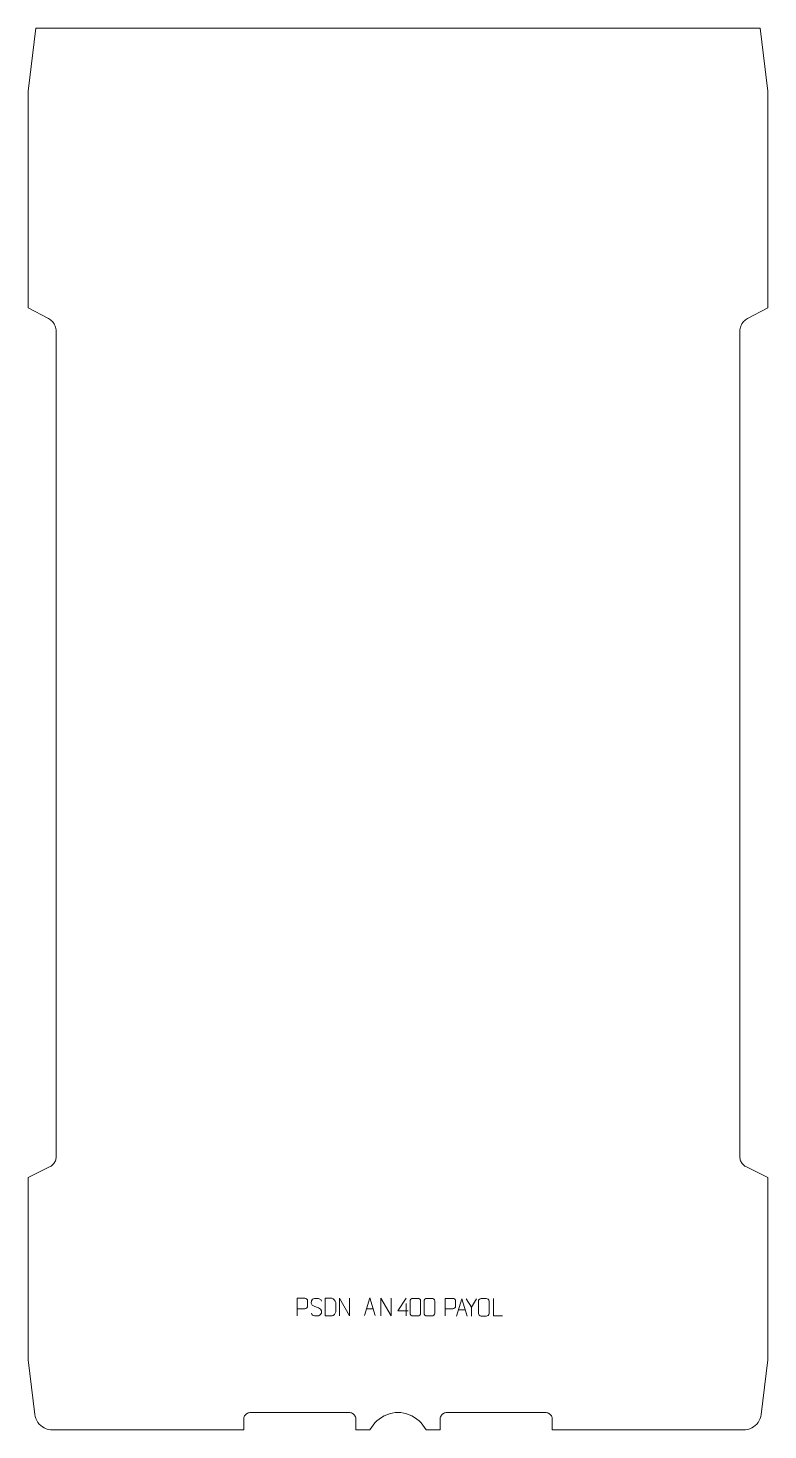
# Model space of a CAD drawing. Header units: millimetres. Extents: x -540 to 515, y -1536 to 464.
import ezdxf

# ---------------------------------------------------------------- set-up
doc = ezdxf.new("R2010")
doc.units = ezdxf.units.MM
doc.header["$MEASUREMENT"] = 0
doc.layers.add('layer 1', color=7, linetype='Continuous')

msp = doc.modelspace()

# ---------------------------------------------------------------- linework, layer by layer
at = {"layer": 'layer 1', "color": 242, "lineweight": 9}
msp.add_open_spline([(515.2252, -1435.8492), (515.2252, -1435.8492), (505.4957, -1513.6806), (505.4957, -1513.6806), (505.4957, -1513.6806), (505.4957, -1513.6806), (504.9355, -1516.6772), (504.9355, -1516.6772), (504.9355, -1516.6772), (504.9355, -1516.6772), (504.0208, -1519.586), (504.0208, -1519.586), (504.0208, -1519.586), (504.0208, -1519.586), (502.7616, -1522.362), (502.7616, -1522.362), (502.7616, -1522.362), (502.7616, -1522.362), (501.1782, -1524.9677), (501.1782, -1524.9677), (501.1782, -1524.9677), (501.1782, -1524.9677), (499.2931, -1527.3624), (499.2931, -1527.3624), (499.2931, -1527.3624), (499.2931, -1527.3624), (497.1334, -1529.5138), (497.1334, -1529.5138), (497.1334, -1529.5138), (497.1334, -1529.5138), (494.731, -1531.391), (494.731, -1531.391), (494.731, -1531.391), (494.731, -1531.391), (492.1188, -1532.9643), (492.1188, -1532.9643), (492.1188, -1532.9643), (492.1188, -1532.9643), (489.3378, -1534.212), (489.3378, -1534.212), (489.3378, -1534.212), (489.3378, -1534.212), (486.4258, -1535.1175), (486.4258, -1535.1175), (486.4258, -1535.1175), (486.4258, -1535.1175), (483.4277, -1535.6658), (483.4277, -1535.6658), (483.4277, -1535.6658), (483.4277, -1535.6658), (480.3855, -1535.8493), (480.3855, -1535.8493), (480.3855, -1535.8493), (480.3855, -1535.8493), (207.725, -1535.8493), (207.725, -1535.8493), (207.725, -1535.8493), (207.725, -1535.8493), (207.725, -1520.8485), (207.725, -1520.8485), (207.725, -1520.8485), (207.725, -1520.8485), (207.639, -1519.5441), (207.639, -1519.5441), (207.639, -1519.5441), (207.639, -1519.5441), (207.3842, -1518.2606), (207.3842, -1518.2606), (207.3842, -1518.2606), (207.3842, -1518.2606), (206.9639, -1517.0231), (206.9639, -1517.0231), (206.9639, -1517.0231), (206.9639, -1517.0231), (206.3849, -1515.8499), (206.3849, -1515.8499), (206.3849, -1515.8499), (206.3849, -1515.8499), (205.6578, -1514.7613), (205.6578, -1514.7613), (205.6578, -1514.7613), (205.6578, -1514.7613), (204.7964, -1513.7781), (204.7964, -1513.7781), (204.7964, -1513.7781), (204.7964, -1513.7781), (203.8131, -1512.9148), (203.8131, -1512.9148), (203.8131, -1512.9148), (203.8131, -1512.9148), (202.7246, -1512.1881), (202.7246, -1512.1881), (202.7246, -1512.1881), (202.7246, -1512.1881), (201.5518, -1511.6106), (201.5518, -1511.6106), (201.5518, -1511.6106), (201.5518, -1511.6106), (200.3138, -1511.1902), (200.3138, -1511.1902), (200.3138, -1511.1902), (200.3138, -1511.1902), (199.0302, -1510.9341), (199.0302, -1510.9341), (199.0302, -1510.9341), (199.0302, -1510.9341), (197.726, -1510.8495), (197.726, -1510.8495), (197.726, -1510.8495), (197.726, -1510.8495), (57.7258, -1510.8495), (57.7258, -1510.8495), (57.7258, -1510.8495), (57.7258, -1510.8495), (56.4197, -1510.9341), (56.4197, -1510.9341), (56.4197, -1510.9341), (56.4197, -1510.9341), (55.1366, -1511.1902), (55.1366, -1511.1902), (55.1366, -1511.1902), (55.1366, -1511.1902), (53.8985, -1511.6106), (53.8985, -1511.6106), (53.8985, -1511.6106), (53.8985, -1511.6106), (52.7258, -1512.1881), (52.7258, -1512.1881), (52.7258, -1512.1881), (52.7258, -1512.1881), (51.6368, -1512.9148), (51.6368, -1512.9148), (51.6368, -1512.9148), (51.6368, -1512.9148), (50.654, -1513.7781), (50.654, -1513.7781), (50.654, -1513.7781), (50.654, -1513.7781), (49.7922, -1514.7613), (49.7922, -1514.7613), (49.7922, -1514.7613), (49.7922, -1514.7613), (49.0655, -1515.8499), (49.0655, -1515.8499), (49.0655, -1515.8499), (49.0655, -1515.8499), (48.4861, -1517.0231), (48.4861, -1517.0231), (48.4861, -1517.0231), (48.4861, -1517.0231), (48.0662, -1518.2606), (48.0662, -1518.2606), (48.0662, -1518.2606), (48.0662, -1518.2606), (47.8114, -1519.5441), (47.8114, -1519.5441), (47.8114, -1519.5441), (47.8114, -1519.5441), (47.7254, -1520.8485), (47.7254, -1520.8485), (47.7254, -1520.8485), (47.7254, -1520.8485), (47.7254, -1535.8493), (47.7254, -1535.8493), (47.7254, -1535.8493), (47.7254, -1535.8493), (27.726, -1535.8493), (27.726, -1535.8493), (27.726, -1535.8493), (27.726, -1535.8493), (25.6657, -1532.2782), (25.6657, -1532.2782), (25.6657, -1532.2782), (25.6657, -1532.2782), (23.2968, -1528.9035), (23.2968, -1528.9035), (23.2968, -1528.9035), (23.2968, -1528.9035), (20.6377, -1525.7546), (20.6377, -1525.7546), (20.6377, -1525.7546), (20.6377, -1525.7546), (17.7109, -1522.8521), (17.7109, -1522.8521), (17.7109, -1522.8521), (17.7109, -1522.8521), (14.5358, -1520.2221), (14.5358, -1520.2221), (14.5358, -1520.2221), (14.5358, -1520.2221), (11.1404, -1517.8844), (11.1404, -1517.8844), (11.1404, -1517.8844), (11.1404, -1517.8844), (7.5514, -1515.8563), (7.5514, -1515.8563), (7.5514, -1515.8563), (7.5514, -1515.8563), (3.7955, -1514.1561), (3.7955, -1514.1561), (3.7955, -1514.1561), (3.7955, -1514.1561), (-0.0947, -1512.7966), (-0.0947, -1512.7966), (-0.0947, -1512.7966), (-0.0947, -1512.7966), (-4.0908, -1511.7858), (-4.0908, -1511.7858), (-4.0908, -1511.7858), (-4.0908, -1511.7858), (-8.1613, -1511.1351), (-8.1613, -1511.1351), (-8.1613, -1511.1351), (-8.1613, -1511.1351), (-12.2741, -1510.8495), (-12.2741, -1510.8495), (-12.2741, -1510.8495), (-12.2741, -1510.8495), (-16.3869, -1511.1351), (-16.3869, -1511.1351), (-16.3869, -1511.1351), (-16.3869, -1511.1351), (-20.4574, -1511.7858), (-20.4574, -1511.7858), (-20.4574, -1511.7858), (-20.4574, -1511.7858), (-24.4535, -1512.7966), (-24.4535, -1512.7966), (-24.4535, -1512.7966), (-24.4535, -1512.7966), (-28.346, -1514.1561), (-28.346, -1514.1561), (-28.346, -1514.1561), (-28.346, -1514.1561), (-32.1015, -1515.8563), (-32.1015, -1515.8563), (-32.1015, -1515.8563), (-32.1015, -1515.8563), (-35.6905, -1517.8844), (-35.6905, -1517.8844), (-35.6905, -1517.8844), (-35.6905, -1517.8844), (-39.0859, -1520.2221), (-39.0859, -1520.2221), (-39.0859, -1520.2221), (-39.0859, -1520.2221), (-42.2596, -1522.8521), (-42.2596, -1522.8521), (-42.2596, -1522.8521), (-42.2596, -1522.8521), (-45.1877, -1525.7546), (-45.1877, -1525.7546), (-45.1877, -1525.7546), (-45.1877, -1525.7546), (-47.8468, -1528.9035), (-47.8468, -1528.9035), (-47.8468, -1528.9035), (-47.8468, -1528.9035), (-50.2157, -1532.2782), (-50.2157, -1532.2782), (-50.2157, -1532.2782), (-50.2157, -1532.2782), (-52.2747, -1535.8493), (-52.2747, -1535.8493), (-52.2747, -1535.8493), (-52.2747, -1535.8493), (-72.2754, -1535.8493), (-72.2754, -1535.8493), (-72.2754, -1535.8493), (-72.2754, -1535.8493), (-72.2754, -1520.8485), (-72.2754, -1520.8485), (-72.2754, -1520.8485), (-72.2754, -1520.8485), (-72.3601, -1519.5441), (-72.3601, -1519.5441), (-72.3601, -1519.5441), (-72.3601, -1519.5441), (-72.6162, -1518.2606), (-72.6162, -1518.2606), (-72.6162, -1518.2606), (-72.6162, -1518.2606), (-73.0366, -1517.0231), (-73.0366, -1517.0231), (-73.0366, -1517.0231), (-73.0366, -1517.0231), (-73.6142, -1515.8499), (-73.6142, -1515.8499), (-73.6142, -1515.8499), (-73.6142, -1515.8499), (-74.3408, -1514.7613), (-74.3408, -1514.7613), (-74.3408, -1514.7613), (-74.3408, -1514.7613), (-75.204, -1513.7781), (-75.204, -1513.7781), (-75.204, -1513.7781), (-75.204, -1513.7781), (-76.1873, -1512.9148), (-76.1873, -1512.9148), (-76.1873, -1512.9148), (-76.1873, -1512.9148), (-77.274, -1512.1881), (-77.274, -1512.1881), (-77.274, -1512.1881), (-77.274, -1512.1881), (-78.4472, -1511.6106), (-78.4472, -1511.6106), (-78.4472, -1511.6106), (-78.4472, -1511.6106), (-79.6866, -1511.1902), (-79.6866, -1511.1902), (-79.6866, -1511.1902), (-79.6866, -1511.1902), (-80.9702, -1510.9341), (-80.9702, -1510.9341), (-80.9702, -1510.9341), (-80.9702, -1510.9341), (-82.2744, -1510.8495), (-82.2744, -1510.8495), (-82.2744, -1510.8495), (-82.2744, -1510.8495), (-222.2746, -1510.8495), (-222.2746, -1510.8495), (-222.2746, -1510.8495), (-222.2746, -1510.8495), (-223.5789, -1510.9341), (-223.5789, -1510.9341), (-223.5789, -1510.9341), (-223.5789, -1510.9341), (-224.8625, -1511.1902), (-224.8625, -1511.1902), (-224.8625, -1511.1902), (-224.8625, -1511.1902), (-226.1019, -1511.6106), (-226.1019, -1511.6106), (-226.1019, -1511.6106), (-226.1019, -1511.6106), (-227.2746, -1512.1881), (-227.2746, -1512.1881), (-227.2746, -1512.1881), (-227.2746, -1512.1881), (-228.3618, -1512.9148), (-228.3618, -1512.9148), (-228.3618, -1512.9148), (-228.3618, -1512.9148), (-229.3464, -1513.7781), (-229.3464, -1513.7781), (-229.3464, -1513.7781), (-229.3464, -1513.7781), (-230.2083, -1514.7613), (-230.2083, -1514.7613), (-230.2083, -1514.7613), (-230.2083, -1514.7613), (-230.9349, -1515.8499), (-230.9349, -1515.8499), (-230.9349, -1515.8499), (-230.9349, -1515.8499), (-231.5125, -1517.0231), (-231.5125, -1517.0231), (-231.5125, -1517.0231), (-231.5125, -1517.0231), (-231.9342, -1518.2606), (-231.9342, -1518.2606), (-231.9342, -1518.2606), (-231.9342, -1518.2606), (-232.189, -1519.5441), (-232.189, -1519.5441), (-232.189, -1519.5441), (-232.189, -1519.5441), (-232.275, -1520.8485), (-232.275, -1520.8485), (-232.275, -1520.8485), (-232.275, -1520.8485), (-232.275, -1535.8493), (-232.275, -1535.8493), (-232.275, -1535.8493), (-232.275, -1535.8493), (-504.9342, -1535.8493), (-504.9342, -1535.8493), (-504.9342, -1535.8493), (-504.9342, -1535.8493), (-507.9759, -1535.6658), (-507.9759, -1535.6658), (-507.9759, -1535.6658), (-507.9759, -1535.6658), (-510.9758, -1535.1175), (-510.9758, -1535.1175), (-510.9758, -1535.1175), (-510.9758, -1535.1175), (-513.8865, -1534.212), (-513.8865, -1534.212), (-513.8865, -1534.212), (-513.8865, -1534.212), (-516.6688, -1532.9643), (-516.6688, -1532.9643), (-516.6688, -1532.9643), (-516.6688, -1532.9643), (-519.2796, -1531.391), (-519.2796, -1531.391), (-519.2796, -1531.391), (-519.2796, -1531.391), (-521.6821, -1529.5138), (-521.6821, -1529.5138), (-521.6821, -1529.5138), (-521.6821, -1529.5138), (-523.8418, -1527.3624), (-523.8418, -1527.3624), (-523.8418, -1527.3624), (-523.8418, -1527.3624), (-525.7269, -1524.9677), (-525.7269, -1524.9677), (-525.7269, -1524.9677), (-525.7269, -1524.9677), (-527.3103, -1522.362), (-527.3103, -1522.362), (-527.3103, -1522.362), (-527.3103, -1522.362), (-528.5695, -1519.586), (-528.5695, -1519.586), (-528.5695, -1519.586), (-528.5695, -1519.586), (-529.486, -1516.6772), (-529.486, -1516.6772), (-529.486, -1516.6772), (-529.486, -1516.6772), (-530.0457, -1513.6806), (-530.0457, -1513.6806), (-530.0457, -1513.6806), (-530.0457, -1513.6806), (-539.7734, -1435.8492), (-539.7734, -1435.8492), (-539.7734, -1435.8492), (-539.7734, -1435.8492), (-539.7734, -1175.85), (-539.7734, -1175.85), (-539.7734, -1175.85), (-539.7734, -1175.85), (-508.221, -1160.072), (-508.221, -1160.072), (-508.221, -1160.072), (-508.221, -1160.072), (-506.9913, -1159.384), (-506.9913, -1159.384), (-506.9913, -1159.384), (-506.9913, -1159.384), (-505.8296, -1158.5874), (-505.8296, -1158.5874), (-505.8296, -1158.5874), (-505.8296, -1158.5874), (-504.7461, -1157.6856), (-504.7461, -1157.6856), (-504.7461, -1157.6856), (-504.7461, -1157.6856), (-503.7513, -1156.6876), (-503.7513, -1156.6876), (-503.7513, -1156.6876), (-503.7513, -1156.6876), (-502.8527, -1155.6023), (-502.8527, -1155.6023), (-502.8527, -1155.6023), (-502.8527, -1155.6023), (-502.0562, -1154.4392), (-502.0562, -1154.4392), (-502.0562, -1154.4392), (-502.0562, -1154.4392), (-501.3714, -1153.2076), (-501.3714, -1153.2076), (-501.3714, -1153.2076), (-501.3714, -1153.2076), (-500.8034, -1151.9176), (-500.8034, -1151.9176), (-500.8034, -1151.9176), (-500.8034, -1151.9176), (-500.3559, -1150.5811), (-500.3559, -1150.5811), (-500.3559, -1150.5811), (-500.3559, -1150.5811), (-500.0326, -1149.2102), (-500.0326, -1149.2102), (-500.0326, -1149.2102), (-500.0326, -1149.2102), (-499.8399, -1147.813), (-499.8399, -1147.813), (-499.8399, -1147.813), (-499.8399, -1147.813), (-499.7751, -1146.4067), (-499.7751, -1146.4067), (-499.7751, -1146.4067), (-499.7751, -1146.4067), (-499.7751, 31.7195), (-499.7751, 31.7195), (-499.7751, 31.7195), (-499.7751, 31.7195), (-499.8593, 33.577), (-499.8593, 33.577), (-499.8593, 33.577), (-499.8593, 33.577), (-500.1122, 35.4198), (-500.1122, 35.4198), (-500.1122, 35.4198), (-500.1122, 35.4198), (-500.5325, 37.2322), (-500.5325, 37.2322), (-500.5325, 37.2322), (-500.5325, 37.2322), (-501.1166, 38.9991), (-501.1166, 38.9991), (-501.1166, 38.9991), (-501.1166, 38.9991), (-501.8579, 40.7058), (-501.8579, 40.7058), (-501.8579, 40.7058), (-501.8579, 40.7058), (-502.752, 42.3361), (-502.752, 42.3361), (-502.752, 42.3361), (-502.752, 42.3361), (-503.7904, 43.8791), (-503.7904, 43.8791), (-503.7904, 43.8791), (-503.7904, 43.8791), (-504.9664, 45.3217), (-504.9664, 45.3217), (-504.9664, 45.3217), (-504.9664, 45.3217), (-506.2679, 46.6518), (-506.2679, 46.6518), (-506.2679, 46.6518), (-506.2679, 46.6518), (-507.6857, 47.8571), (-507.6857, 47.8571), (-507.6857, 47.8571), (-507.6857, 47.8571), (-509.2061, 48.9282), (-509.2061, 48.9282), (-509.2061, 48.9282), (-509.2061, 48.9282), (-510.8185, 49.8563), (-510.8185, 49.8563), (-510.8185, 49.8563), (-510.8185, 49.8563), (-539.7734, 64.8194), (-539.7734, 64.8194), (-539.7734, 64.8194), (-539.7734, 64.8194), (-539.7734, 374.1499), (-539.7734, 374.1499), (-539.7734, 374.1499), (-539.7734, 374.1499), (-528.5253, 464.1493), (-528.5253, 464.1493), (-528.5253, 464.1493), (-528.5253, 464.1493), (503.9753, 464.1493), (503.9753, 464.1493), (503.9753, 464.1493), (503.9753, 464.1493), (515.2252, 374.1499), (515.2252, 374.1499), (515.2252, 374.1499), (515.2252, 374.1499), (515.2252, 64.8194), (515.2252, 64.8194), (515.2252, 64.8194), (515.2252, 64.8194), (486.2685, 49.8563), (486.2685, 49.8563), (486.2685, 49.8563), (486.2685, 49.8563), (484.6556, 48.9282), (484.6556, 48.9282), (484.6556, 48.9282), (484.6556, 48.9282), (483.1357, 47.8571), (483.1357, 47.8571), (483.1357, 47.8571), (483.1357, 47.8571), (481.7192, 46.6518), (481.7192, 46.6518), (481.7192, 46.6518), (481.7192, 46.6518), (480.4182, 45.3217), (480.4182, 45.3217), (480.4182, 45.3217), (480.4182, 45.3217), (479.2418, 43.8791), (479.2418, 43.8791), (479.2418, 43.8791), (479.2418, 43.8791), (478.2033, 42.3361), (478.2033, 42.3361), (478.2033, 42.3361), (478.2033, 42.3361), (477.3093, 40.7058), (477.3093, 40.7058), (477.3093, 40.7058), (477.3093, 40.7058), (476.5666, 38.9991), (476.5666, 38.9991), (476.5666, 38.9991), (476.5666, 38.9991), (475.9839, 37.2322), (475.9839, 37.2322), (475.9839, 37.2322), (475.9839, 37.2322), (475.564, 35.4198), (475.564, 35.4198), (475.564, 35.4198), (475.564, 35.4198), (475.3092, 33.577), (475.3092, 33.577), (475.3092, 33.577), (475.3092, 33.577), (475.2246, 31.7195), (475.2246, 31.7195), (475.2246, 31.7195), (475.2246, 31.7195), (475.2246, -1146.4067), (475.2246, -1146.4067), (475.2246, -1146.4067), (475.2246, -1146.4067), (475.2894, -1147.813), (475.2894, -1147.813), (475.2894, -1147.813), (475.2894, -1147.813), (475.4844, -1149.2102), (475.4844, -1149.2102), (475.4844, -1149.2102), (475.4844, -1149.2102), (475.8073, -1150.5811), (475.8073, -1150.5811), (475.8073, -1150.5811), (475.8073, -1150.5811), (476.2534, -1151.9176), (476.2534, -1151.9176), (476.2534, -1151.9176), (476.2534, -1151.9176), (476.8213, -1153.2076), (476.8213, -1153.2076), (476.8213, -1153.2076), (476.8213, -1153.2076), (477.5075, -1154.4392), (477.5075, -1154.4392), (477.5075, -1154.4392), (477.5075, -1154.4392), (478.3022, -1155.6023), (478.3022, -1155.6023), (478.3022, -1155.6023), (478.3022, -1155.6023), (479.2013, -1156.6876), (479.2013, -1156.6876), (479.2013, -1156.6876), (479.2013, -1156.6876), (480.1974, -1157.6856), (480.1974, -1157.6856), (480.1974, -1157.6856), (480.1974, -1157.6856), (481.2795, -1158.5874), (481.2795, -1158.5874), (481.2795, -1158.5874), (481.2795, -1158.5874), (482.4412, -1159.384), (482.4412, -1159.384), (482.4412, -1159.384), (482.4412, -1159.384), (483.671, -1160.072), (483.671, -1160.072), (483.671, -1160.072), (483.671, -1160.072), (515.2252, -1175.85), (515.2252, -1175.85), (515.2252, -1175.85), (515.2252, -1175.85), (515.2252, -1435.8492), (515.2252, -1435.8492)], degree=3, knots=[0, 0, 0, 0, 0.005882353, 0.005882353, 0.005882353, 0.005882353, 0.011764706, 0.011764706, 0.011764706, 0.011764706, 0.017647059, 0.017647059, 0.017647059, 0.017647059, 0.023529412, 0.023529412, 0.023529412, 0.023529412, 0.029411765, 0.029411765, 0.029411765, 0.029411765, 0.035294118, 0.035294118, 0.035294118, 0.035294118, 0.041176471, 0.041176471, 0.041176471, 0.041176471, 0.047058824, 0.047058824, 0.047058824, 0.047058824, 0.052941176, 0.052941176, 0.052941176, 0.052941176, 0.058823529, 0.058823529, 0.058823529, 0.058823529, 0.064705882, 0.064705882, 0.064705882, 0.064705882, 0.070588235, 0.070588235, 0.070588235, 0.070588235, 0.076470588, 0.076470588, 0.076470588, 0.076470588, 0.082352941, 0.082352941, 0.082352941, 0.082352941, 0.088235294, 0.088235294, 0.088235294, 0.088235294, 0.094117647, 0.094117647, 0.094117647, 0.094117647, 0.1, 0.1, 0.1, 0.1, 0.105882353, 0.105882353, 0.105882353, 0.105882353, 0.111764706, 0.111764706, 0.111764706, 0.111764706, 0.117647059, 0.117647059, 0.117647059, 0.117647059, 0.123529412, 0.123529412, 0.123529412, 0.123529412, 0.129411765, 0.129411765, 0.129411765, 0.129411765, 0.135294118, 0.135294118, 0.135294118, 0.135294118, 0.141176471, 0.141176471, 0.141176471, 0.141176471, 0.147058824, 0.147058824, 0.147058824, 0.147058824, 0.152941176, 0.152941176, 0.152941176, 0.152941176, 0.158823529, 0.158823529, 0.158823529, 0.158823529, 0.164705882, 0.164705882, 0.164705882, 0.164705882, 0.170588235, 0.170588235, 0.170588235, 0.170588235, 0.176470588, 0.176470588, 0.176470588, 0.176470588, 0.182352941, 0.182352941, 0.182352941, 0.182352941, 0.188235294, 0.188235294, 0.188235294, 0.188235294, 0.194117647, 0.194117647, 0.194117647, 0.194117647, 0.2, 0.2, 0.2, 0.2, 0.205882353, 0.205882353, 0.205882353, 0.205882353, 0.211764706, 0.211764706, 0.211764706, 0.211764706, 0.217647059, 0.217647059, 0.217647059, 0.217647059, 0.223529412, 0.223529412, 0.223529412, 0.223529412, 0.229411765, 0.229411765, 0.229411765, 0.229411765, 0.235294118, 0.235294118, 0.235294118, 0.235294118, 0.241176471, 0.241176471, 0.241176471, 0.241176471, 0.247058824, 0.247058824, 0.247058824, 0.247058824, 0.252941176, 0.252941176, 0.252941176, 0.252941176, 0.258823529, 0.258823529, 0.258823529, 0.258823529, 0.264705882, 0.264705882, 0.264705882, 0.264705882, 0.270588235, 0.270588235, 0.270588235, 0.270588235, 0.276470588, 0.276470588, 0.276470588, 0.276470588, 0.282352941, 0.282352941, 0.282352941, 0.282352941, 0.288235294, 0.288235294, 0.288235294, 0.288235294, 0.294117647, 0.294117647, 0.294117647, 0.294117647, 0.3, 0.3, 0.3, 0.3, 0.305882353, 0.305882353, 0.305882353, 0.305882353, 0.311764706, 0.311764706, 0.311764706, 0.311764706, 0.317647059, 0.317647059, 0.317647059, 0.317647059, 0.323529412, 0.323529412, 0.323529412, 0.323529412, 0.329411765, 0.329411765, 0.329411765, 0.329411765, 0.335294118, 0.335294118, 0.335294118, 0.335294118, 0.341176471, 0.341176471, 0.341176471, 0.341176471, 0.347058824, 0.347058824, 0.347058824, 0.347058824, 0.352941176, 0.352941176, 0.352941176, 0.352941176, 0.358823529, 0.358823529, 0.358823529, 0.358823529, 0.364705882, 0.364705882, 0.364705882, 0.364705882, 0.370588235, 0.370588235, 0.370588235, 0.370588235, 0.376470588, 0.376470588, 0.376470588, 0.376470588, 0.382352941, 0.382352941, 0.382352941, 0.382352941, 0.388235294, 0.388235294, 0.388235294, 0.388235294, 0.394117647, 0.394117647, 0.394117647, 0.394117647, 0.4, 0.4, 0.4, 0.4, 0.405882353, 0.405882353, 0.405882353, 0.405882353, 0.411764706, 0.411764706, 0.411764706, 0.411764706, 0.417647059, 0.417647059, 0.417647059, 0.417647059, 0.423529412, 0.423529412, 0.423529412, 0.423529412, 0.429411765, 0.429411765, 0.429411765, 0.429411765, 0.435294118, 0.435294118, 0.435294118, 0.435294118, 0.441176471, 0.441176471, 0.441176471, 0.441176471, 0.447058824, 0.447058824, 0.447058824, 0.447058824, 0.452941176, 0.452941176, 0.452941176, 0.452941176, 0.458823529, 0.458823529, 0.458823529, 0.458823529, 0.464705882, 0.464705882, 0.464705882, 0.464705882, 0.470588235, 0.470588235, 0.470588235, 0.470588235, 0.476470588, 0.476470588, 0.476470588, 0.476470588, 0.482352941, 0.482352941, 0.482352941, 0.482352941, 0.488235294, 0.488235294, 0.488235294, 0.488235294, 0.494117647, 0.494117647, 0.494117647, 0.494117647, 0.5, 0.5, 0.5, 0.5, 0.505882353, 0.505882353, 0.505882353, 0.505882353, 0.511764706, 0.511764706, 0.511764706, 0.511764706, 0.517647059, 0.517647059, 0.517647059, 0.517647059, 0.523529412, 0.523529412, 0.523529412, 0.523529412, 0.529411765, 0.529411765, 0.529411765, 0.529411765, 0.535294118, 0.535294118, 0.535294118, 0.535294118, 0.541176471, 0.541176471, 0.541176471, 0.541176471, 0.547058824, 0.547058824, 0.547058824, 0.547058824, 0.552941176, 0.552941176, 0.552941176, 0.552941176, 0.558823529, 0.558823529, 0.558823529, 0.558823529, 0.564705882, 0.564705882, 0.564705882, 0.564705882, 0.570588235, 0.570588235, 0.570588235, 0.570588235, 0.576470588, 0.576470588, 0.576470588, 0.576470588, 0.582352941, 0.582352941, 0.582352941, 0.582352941, 0.588235294, 0.588235294, 0.588235294, 0.588235294, 0.594117647, 0.594117647, 0.594117647, 0.594117647, 0.6, 0.6, 0.6, 0.6, 0.605882353, 0.605882353, 0.605882353, 0.605882353, 0.611764706, 0.611764706, 0.611764706, 0.611764706, 0.617647059, 0.617647059, 0.617647059, 0.617647059, 0.623529412, 0.623529412, 0.623529412, 0.623529412, 0.629411765, 0.629411765, 0.629411765, 0.629411765, 0.635294118, 0.635294118, 0.635294118, 0.635294118, 0.641176471, 0.641176471, 0.641176471, 0.641176471, 0.647058824, 0.647058824, 0.647058824, 0.647058824, 0.652941176, 0.652941176, 0.652941176, 0.652941176, 0.658823529, 0.658823529, 0.658823529, 0.658823529, 0.664705882, 0.664705882, 0.664705882, 0.664705882, 0.670588235, 0.670588235, 0.670588235, 0.670588235, 0.676470588, 0.676470588, 0.676470588, 0.676470588, 0.682352941, 0.682352941, 0.682352941, 0.682352941, 0.688235294, 0.688235294, 0.688235294, 0.688235294, 0.694117647, 0.694117647, 0.694117647, 0.694117647, 0.7, 0.7, 0.7, 0.7, 0.705882353, 0.705882353, 0.705882353, 0.705882353, 0.711764706, 0.711764706, 0.711764706, 0.711764706, 0.717647059, 0.717647059, 0.717647059, 0.717647059, 0.723529412, 0.723529412, 0.723529412, 0.723529412, 0.729411765, 0.729411765, 0.729411765, 0.729411765, 0.735294118, 0.735294118, 0.735294118, 0.735294118, 0.741176471, 0.741176471, 0.741176471, 0.741176471, 0.747058824, 0.747058824, 0.747058824, 0.747058824, 0.752941176, 0.752941176, 0.752941176, 0.752941176, 0.758823529, 0.758823529, 0.758823529, 0.758823529, 0.764705882, 0.764705882, 0.764705882, 0.764705882, 0.770588235, 0.770588235, 0.770588235, 0.770588235, 0.776470588, 0.776470588, 0.776470588, 0.776470588, 0.782352941, 0.782352941, 0.782352941, 0.782352941, 0.788235294, 0.788235294, 0.788235294, 0.788235294, 0.794117647, 0.794117647, 0.794117647, 0.794117647, 0.8, 0.8, 0.8, 0.8, 0.805882353, 0.805882353, 0.805882353, 0.805882353, 0.811764706, 0.811764706, 0.811764706, 0.811764706, 0.817647059, 0.817647059, 0.817647059, 0.817647059, 0.823529412, 0.823529412, 0.823529412, 0.823529412, 0.829411765, 0.829411765, 0.829411765, 0.829411765, 0.835294118, 0.835294118, 0.835294118, 0.835294118, 0.841176471, 0.841176471, 0.841176471, 0.841176471, 0.847058824, 0.847058824, 0.847058824, 0.847058824, 0.852941176, 0.852941176, 0.852941176, 0.852941176, 0.858823529, 0.858823529, 0.858823529, 0.858823529, 0.864705882, 0.864705882, 0.864705882, 0.864705882, 0.870588235, 0.870588235, 0.870588235, 0.870588235, 0.876470588, 0.876470588, 0.876470588, 0.876470588, 0.882352941, 0.882352941, 0.882352941, 0.882352941, 0.888235294, 0.888235294, 0.888235294, 0.888235294, 0.894117647, 0.894117647, 0.894117647, 0.894117647, 0.9, 0.9, 0.9, 0.9, 0.905882353, 0.905882353, 0.905882353, 0.905882353, 0.911764706, 0.911764706, 0.911764706, 0.911764706, 0.917647059, 0.917647059, 0.917647059, 0.917647059, 0.923529412, 0.923529412, 0.923529412, 0.923529412, 0.929411765, 0.929411765, 0.929411765, 0.929411765, 0.935294118, 0.935294118, 0.935294118, 0.935294118, 0.941176471, 0.941176471, 0.941176471, 0.941176471, 0.947058824, 0.947058824, 0.947058824, 0.947058824, 0.952941176, 0.952941176, 0.952941176, 0.952941176, 0.958823529, 0.958823529, 0.958823529, 0.958823529, 0.964705882, 0.964705882, 0.964705882, 0.964705882, 0.970588235, 0.970588235, 0.970588235, 0.970588235, 0.976470588, 0.976470588, 0.976470588, 0.976470588, 0.982352941, 0.982352941, 0.982352941, 0.982352941, 0.988235294, 0.988235294, 0.988235294, 0.988235294, 1, 1, 1, 1], dxfattribs=at)
at = {"layer": 'layer 1', "color": 250, "lineweight": 9}
for points, knots in [([(-155.8958, -1372.9511), (-155.8958, -1372.9511), (-155.8958, -1347.9975), (-155.8958, -1347.9975), (-155.8958, -1347.9975), (-152.3008, -1347.9975), (-148.7055, -1347.9975), (-145.1101, -1347.9975), (-145.1101, -1347.9975), (-142.7849, -1348.0354), (-141.2275, -1349.5255), (-141.2317, -1351.8916), (-141.2317, -1351.8916), (-141.2321, -1353.9273), (-141.2321, -1356.9866), (-141.2317, -1359.0226), (-141.2317, -1359.0226), (-141.2382, -1360.898), (-143.0504, -1362.8399), (-145.06, -1362.859), (-145.06, -1362.859), (-145.06, -1362.859), (-155.8958, -1362.859), (-155.8958, -1362.859)], [0, 0, 0, 0, 0.142857143, 0.142857143, 0.142857143, 0.142857143, 0.285714286, 0.285714286, 0.285714286, 0.285714286, 0.428571429, 0.428571429, 0.428571429, 0.428571429, 0.571428571, 0.571428571, 0.571428571, 0.571428571, 0.714285714, 0.714285714, 0.714285714, 0.714285714, 1, 1, 1, 1]), ([(-128.5637, -1360.4743), (-132.812, -1359.0039), (-137.7201, -1357.2081), (-135.715, -1351.6878), (-135.715, -1351.6878), (-134.2115, -1347.5479), (-128.9979, -1347.9364), (-125.3943, -1348.5375), (-125.3943, -1348.5375), (-122.5337, -1349.0147), (-121.669, -1350.2279), (-121.3584, -1352.312)], [0, 0, 0, 0, 0.25, 0.25, 0.25, 0.25, 0.5, 0.5, 0.5, 0.5, 1, 1, 1, 1]), ([(-115.956, -1372.9229), (-113.6242, -1372.9225), (-108.674, -1372.9465), (-106.3425, -1372.9468), (-106.3425, -1372.9468), (-104.4175, -1373.0522), (-101.0989, -1369.5106), (-101.1101, -1367.4933), (-101.1101, -1367.4933), (-101.1105, -1361.7232), (-101.1105, -1359.5535), (-101.1101, -1353.7842), (-101.1101, -1353.7842), (-101.1144, -1351.6461), (-104.4889, -1347.986), (-106.6413, -1347.9995), (-106.6413, -1347.9995), (-108.967, -1347.9995), (-113.6913, -1347.9995), (-116.0174, -1347.9995), (-116.0174, -1347.9995), (-116.017, -1353.7464), (-115.9557, -1367.1756), (-115.956, -1372.9229)], [0, 0, 0, 0, 0.142857143, 0.142857143, 0.142857143, 0.142857143, 0.285714286, 0.285714286, 0.285714286, 0.285714286, 0.428571429, 0.428571429, 0.428571429, 0.428571429, 0.571428571, 0.571428571, 0.571428571, 0.571428571, 0.714285714, 0.714285714, 0.714285714, 0.714285714, 1, 1, 1, 1]), ([(-95.8911, -1372.951), (-95.8911, -1372.951), (-95.8911, -1347.9975), (-95.8911, -1347.9975), (-95.8911, -1347.9975), (-95.8911, -1347.9975), (-81.2363, -1372.951), (-81.2363, -1372.951), (-81.2363, -1372.951), (-81.2363, -1372.951), (-81.2363, -1347.9975), (-81.2363, -1347.9975)], [0, 0, 0, 0, 0.25, 0.25, 0.25, 0.25, 0.5, 0.5, 0.5, 0.5, 1, 1, 1, 1]), ([(-59.8052, -1372.5135), (-59.8052, -1372.5135), (-52.4342, -1347.56), (-52.4342, -1347.56), (-52.4342, -1347.56), (-52.4342, -1347.56), (-44.8643, -1372.5135), (-44.8643, -1372.5135)], [0, 0, 0, 0, 0.333333333, 0.333333333, 0.333333333, 0.333333333, 1, 1, 1, 1]), ([(-36.8911, -1372.951), (-36.8911, -1372.951), (-36.8911, -1347.9975), (-36.8911, -1347.9975), (-36.8911, -1347.9975), (-36.8911, -1347.9975), (-22.2363, -1372.951), (-22.2363, -1372.951), (-22.2363, -1372.951), (-22.2363, -1372.951), (-22.2363, -1347.9975), (-22.2363, -1347.9975)], [0, 0, 0, 0, 0.25, 0.25, 0.25, 0.25, 0.5, 0.5, 0.5, 0.5, 1, 1, 1, 1]), ([(2.4293, -1366.0578), (2.4293, -1366.0578), (-12.3924, -1366.0578), (-12.3924, -1366.0578), (-12.3924, -1366.0578), (-12.3924, -1366.0578), (-0.5148, -1347.9873), (-0.5148, -1347.9873)], [0, 0, 0, 0, 0.333333333, 0.333333333, 0.333333333, 0.333333333, 1, 1, 1, 1]), ([(8.8911, -1348.1396), (11.2572, -1348.1396), (13.6237, -1348.1396), (15.9902, -1348.1396), (15.9902, -1348.1396), (17.9707, -1348.104), (19.9967, -1349.5983), (20.0238, -1352.0404), (20.0238, -1352.0404), (20.0234, -1357.7978), (20.0234, -1363.5556), (20.0238, -1369.3138), (20.0238, -1369.3138), (19.8817, -1371.6414), (18.1753, -1373.1237), (15.9902, -1373.1345), (15.9902, -1373.1345), (13.6178, -1373.1341), (11.2454, -1373.1341), (8.8734, -1373.1345), (8.8734, -1373.1345), (6.9149, -1373.2401), (4.9085, -1371.3522), (4.9199, -1369.3312), (4.9199, -1369.3312), (4.9203, -1363.5506), (4.9203, -1357.7703), (4.9199, -1351.9905), (4.9199, -1351.9905), (4.9242, -1349.8485), (6.7013, -1348.126), (8.8911, -1348.1396)], [0, 0, 0, 0, 0.111111111, 0.111111111, 0.111111111, 0.111111111, 0.222222222, 0.222222222, 0.222222222, 0.222222222, 0.333333333, 0.333333333, 0.333333333, 0.333333333, 0.444444444, 0.444444444, 0.444444444, 0.444444444, 0.555555556, 0.555555556, 0.555555556, 0.555555556, 0.666666667, 0.666666667, 0.666666667, 0.666666667, 0.777777778, 0.777777778, 0.777777778, 0.777777778, 1, 1, 1, 1]), ([(28.8911, -1348.1396), (31.2572, -1348.1396), (33.6237, -1348.1396), (35.9902, -1348.1396), (35.9902, -1348.1396), (37.9707, -1348.104), (39.9967, -1349.5983), (40.0238, -1352.0404), (40.0238, -1352.0404), (40.0234, -1357.7978), (40.0234, -1363.5556), (40.0238, -1369.3138), (40.0238, -1369.3138), (39.8817, -1371.6414), (38.1753, -1373.1237), (35.9902, -1373.1345), (35.9902, -1373.1345), (33.6178, -1373.1341), (31.2454, -1373.1341), (28.8734, -1373.1345), (28.8734, -1373.1345), (26.9149, -1373.2401), (24.9085, -1371.3522), (24.9199, -1369.3312), (24.9199, -1369.3312), (24.9203, -1363.5506), (24.9203, -1357.7703), (24.9199, -1351.9905), (24.9199, -1351.9905), (24.9242, -1349.8485), (26.7013, -1348.126), (28.8911, -1348.1396)], [0, 0, 0, 0, 0.111111111, 0.111111111, 0.111111111, 0.111111111, 0.222222222, 0.222222222, 0.222222222, 0.222222222, 0.333333333, 0.333333333, 0.333333333, 0.333333333, 0.444444444, 0.444444444, 0.444444444, 0.444444444, 0.555555556, 0.555555556, 0.555555556, 0.555555556, 0.666666667, 0.666666667, 0.666666667, 0.666666667, 0.777777778, 0.777777778, 0.777777778, 0.777777778, 1, 1, 1, 1]), ([(55.1397, -1373.1157), (55.1397, -1373.1157), (55.1397, -1348.1621), (55.1397, -1348.1621), (55.1397, -1348.1621), (58.7347, -1348.1621), (62.33, -1348.1621), (65.9254, -1348.1621), (65.9254, -1348.1621), (68.2506, -1348.2), (69.808, -1349.6901), (69.8038, -1352.0562), (69.8038, -1352.0562), (69.8034, -1354.0919), (69.8034, -1357.1512), (69.8038, -1359.1872), (69.8038, -1359.1872), (69.7973, -1361.0626), (67.9851, -1363.0045), (65.9755, -1363.0236), (65.9755, -1363.0236), (65.9755, -1363.0236), (55.1397, -1363.0236), (55.1397, -1363.0236)], [0, 0, 0, 0, 0.142857143, 0.142857143, 0.142857143, 0.142857143, 0.285714286, 0.285714286, 0.285714286, 0.285714286, 0.428571429, 0.428571429, 0.428571429, 0.428571429, 0.571428571, 0.571428571, 0.571428571, 0.571428571, 0.714285714, 0.714285714, 0.714285714, 0.714285714, 1, 1, 1, 1]), ([(71.2303, -1373.6781), (71.2303, -1373.6781), (78.6013, -1348.7246), (78.6013, -1348.7246), (78.6013, -1348.7246), (78.6013, -1348.7246), (86.1712, -1373.6781), (86.1712, -1373.6781)], [0, 0, 0, 0, 0.333333333, 0.333333333, 0.333333333, 0.333333333, 1, 1, 1, 1]), ([(99.7942, -1348.7402), (99.7942, -1348.7402), (92.4718, -1360.6389), (92.4718, -1360.6389), (92.4718, -1360.6389), (92.4718, -1360.6389), (92.4725, -1373.6938), (92.4725, -1373.6938)], [0, 0, 0, 0, 0.333333333, 0.333333333, 0.333333333, 0.333333333, 1, 1, 1, 1]), ([(106.3839, -1348.3825), (108.7506, -1348.3825), (111.1177, -1348.3825), (113.4848, -1348.3825), (113.4848, -1348.3825), (115.4658, -1348.3469), (117.4923, -1349.8416), (117.5194, -1352.2843), (117.5194, -1352.2843), (117.519, -1358.0431), (117.519, -1363.8024), (117.5194, -1369.562), (117.5194, -1369.562), (117.3772, -1371.8902), (115.6704, -1373.3728), (113.4848, -1373.3837), (113.4848, -1373.3837), (111.1118, -1373.3833), (108.7388, -1373.3833), (106.3662, -1373.3837), (106.3662, -1373.3837), (104.4073, -1373.4893), (102.4004, -1371.6009), (102.4118, -1369.5794), (102.4118, -1369.5794), (102.4121, -1363.7973), (102.4121, -1358.0157), (102.4118, -1352.2344), (102.4118, -1352.2344), (102.4161, -1350.0918), (104.1936, -1348.369), (106.3839, -1348.3825)], [0, 0, 0, 0, 0.111111111, 0.111111111, 0.111111111, 0.111111111, 0.222222222, 0.222222222, 0.222222222, 0.222222222, 0.333333333, 0.333333333, 0.333333333, 0.333333333, 0.444444444, 0.444444444, 0.444444444, 0.444444444, 0.555555556, 0.555555556, 0.555555556, 0.555555556, 0.666666667, 0.666666667, 0.666666667, 0.666666667, 0.777777778, 0.777777778, 0.777777778, 0.777777778, 1, 1, 1, 1]), ([(136.7963, -1373.0848), (136.7963, -1373.0848), (123.8472, -1373.0848), (123.8472, -1373.0848), (123.8472, -1373.0848), (123.8472, -1373.0848), (123.8472, -1348.1312), (123.8472, -1348.1312)], [0, 0, 0, 0, 0.333333333, 0.333333333, 0.333333333, 0.333333333, 1, 1, 1, 1]), ([(-128.5637, -1360.4744), (-124.5451, -1362.1211), (-119.5156, -1364.0094), (-121.3496, -1369.3697), (-121.3496, -1369.3697), (-122.8094, -1373.6361), (-127.7202, -1373.3794), (-131.4463, -1372.8247), (-131.4463, -1372.8247), (-134.1963, -1372.4149), (-135.4172, -1371.2014), (-135.7952, -1369.0892)], [0, 0, 0, 0, 0.25, 0.25, 0.25, 0.25, 0.5, 0.5, 0.5, 0.5, 1, 1, 1, 1])]:
    msp.add_open_spline(points, degree=3, knots=knots, dxfattribs=at)
for points in [[(-0.5148, -1355.2967), (-0.5148, -1355.2967), (-0.5148, -1372.9614), (-0.5148, -1372.9614)], [(92.4718, -1360.6389), (92.4718, -1360.6389), (85.1509, -1348.7402), (85.1509, -1348.7402)], [(-57.0826, -1363.2641), (-57.0826, -1363.2641), (-47.5869, -1363.2641), (-47.5869, -1363.2641)], [(73.9529, -1364.4287), (73.9529, -1364.4287), (83.4486, -1364.4287), (83.4486, -1364.4287)]]:
    msp.add_open_spline(points, degree=3, dxfattribs=at)

doc.saveas('drawing.dxf')
